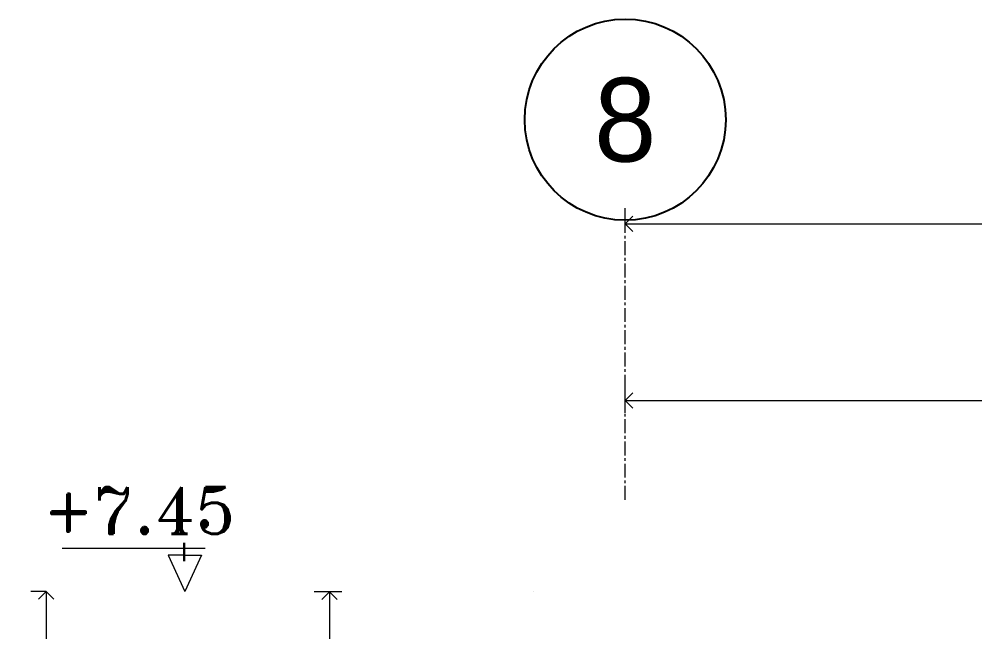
# Model space of a CAD drawing. Header units: millimetres. Extents: x -9083 to 924194, y -232449 to 321637.
# Drawn here: x 274832 to 292028, y 7349 to 18368 of the extents above; entities that cross this region are included whole.
import ezdxf
from ezdxf.enums import TextEntityAlignment as Align

# ---------------------------------------------------------------- set-up
doc = ezdxf.new("R2010")
doc.units = ezdxf.units.MM
doc.header["$LTSCALE"] = 400
doc.header["$MEASUREMENT"] = 0
doc.header["$PDMODE"] = 3
doc.linetypes.add('CENTER', pattern=[2, 1.25, -0.25, 0.25, -0.25])
doc.linetypes.add('DOT', pattern=[0.25, 0, -0.25])
doc.layers.get('0').update_dxf_attribs({"lineweight": 0, "true_color": 0xff1414})
doc.layers.get('Defpoints').update_dxf_attribs({"color": 8, "lineweight": 5})
for name, color, linetype, lineweight in [('AR-AXIS', 252, 'CENTER', 20), ('AR-dim-in', 134, 'Continuous', 0), ('P-WALL', 1, 'Continuous', 0), ('WALL', 7, 'Continuous', 30)]:
    doc.layers.add(name, color=color, linetype=linetype, lineweight=lineweight)
for name, color, linetype in [('CAR LOT', 206, 'Continuous'), ('Grid-bubble', 3, 'Continuous'), ('LEVEL', 7, 'Continuous')]:
    doc.layers.add(name, color=color, linetype=linetype)
doc.styles.add('ms-100', font='simplex.shx', dxfattribs={"width": 0.8})
doc.styles.add('ROMANT', font='romant.shx')
doc.styles.get("Standard").update_dxf_attribs({"font": 'GOTHIC.TTF', "height": 220})
doc.styles.add('STENCIL', font='')
doc.styles.get('STENCIL').set_extended_font_data('Stencil')
doc.dimstyles.new('ms-100', dxfattribs={"dimtxt": 0.4, "dimasz": 0.1, "dimexe": 0.1, "dimexo": 0.1, "dimgap": 0, "dimtad": 0, "dimdec": 0, "dimlfac": 100, "dimdsep": 46, "dimtxsty": 'ms-100', "dimblk": 'OPEN90', "dimcen": 0.15, "dimdle": 0.1, "dimse1": 1, "dimse2": 1, "dimclrd": 250, "dimclre": 250, "dimadec": 0, "dimazin": 0, "dimtfac": 1, "dimtdec": 0, "dimtix": 1, "dimtmove": 1, "dimatfit": 3, "dimldrblk": 'ARCHTICK', "dimfxl": 1, "dimtolj": 1, "dimtzin": 0, "dimlwd": -1, "dimlwe": -1, "dimarcsym": 0})

# ---------------------------------------------------------------- blocks, each defined once
blk = doc.blocks.new('12')
blk.add_line((98776.91, -19524.09), (98776.91, -19512.27))
at = {"layer": 'P-WALL'}
for p, q in [((98697.78, -19515.74), (98790.44, -19515.74)), ((98777.38, -19520.16), (98766.57, -19520.16)), ((98766.57, -19520.16), (98777.38, -19543.74)), ((98777.38, -19520.16), (98788.18, -19520.16)), ((98788.18, -19520.16), (98777.38, -19543.74))]:
    blk.add_line(p, q, dxfattribs=at)
blk.add_solid([(98777.38, -19543.74), (98788.18, -19520.16), (98777.38, -19520.16), (98777.38, -19543.74)], dxfattribs=at)
blk = doc.blocks.new('_Open90')
at = {"color": 0, "linetype": 'ByBlock', "lineweight": -2}
for p, q in [((0, 0), (-1, 0)), ((-0.5, 0.5), (0, 0)), ((0, 0), (-0.5, -0.5))]:
    blk.add_line(p, q, dxfattribs=at)
blk = doc.blocks.new('*D614')
at = {"layer": 'AR-dim-in', "color": 250, "transparency": 16777216}
for p, q in [((117643.9706, -14878.6623), (117643.7906, -14878.6623)), ((117643.8906, -14878.7623), (117643.8906, -14879.3591)), ((117643.8906, -14880.4225), (117643.8906, -14879.8257)), ((117643.9706, -14880.5225), (117643.7906, -14880.5225))]:
    blk.add_line(p, q, dxfattribs=at)
at = {"layer": 'Defpoints', "color": 0, "linetype": 'Continuous', "transparency": 16777216}
for p in [(117643.8906, -14878.6623), (117649.103, -14878.6623), (117647.9945, -14880.5225)]:
    blk.add_point(p, dxfattribs=at)
at = {"layer": 'AR-dim-in', "color": 250, "linetype": 'Continuous', "transparency": 16777216, "xscale": 0.1, "yscale": 0.1, "zscale": 0.1}
for p, rotation in [((117643.8906, -14878.6623), 90), ((117643.8906, -14880.5225), 270)]:
    blk.add_blockref('_Open90', p, dxfattribs=dict(at, rotation=rotation))
at = {"layer": 'AR-dim-in', "color": 0, "linetype": 'Continuous', "transparency": 16777216, "insert": (117643.8906, -14879.5924), "char_height": 0.25, "attachment_point": 5, "rotation": 90, "style": 'ms-100'}
blk.add_mtext('\\A1;186', dxfattribs=at)
blk = doc.blocks.new('_ArchTick')
at = {"color": 0, "linetype": 'ByBlock', "const_width": 0.15}
blk.add_lwpolyline([(-0.5, -0.5), (0.5, 0.5)], dxfattribs=at)
blk = doc.blocks.new('*D610')
at = {"layer": 'AR-dim-in', "color": 250, "transparency": 16777216}
for p, q in [((117642.0541, -14878.6593), (117641.9541, -14878.6593)), ((117642.0541, -14878.7593), (117642.0541, -14882.0243)), ((117642.0541, -14886.0093), (117642.0541, -14882.7443)), ((117642.0541, -14886.1093), (117642.1541, -14886.1093))]:
    blk.add_line(p, q, dxfattribs=at)
at = {"layer": 'Defpoints', "color": 0, "linetype": 'Continuous', "transparency": 16777216}
for p in [(117642.0541, -14878.6593), (117642.0171, -14886.1093), (117642.0541, -14886.1093)]:
    blk.add_point(p, dxfattribs=at)
at = {"layer": 'AR-dim-in', "color": 250, "linetype": 'Continuous', "transparency": 16777216, "xscale": 0.1, "yscale": 0.1, "zscale": 0.1}
for p, rotation in [((117642.0541, -14878.6593), 90), ((117642.0541, -14886.1093), 270)]:
    blk.add_blockref('_Open90', p, dxfattribs=dict(at, rotation=rotation))
at = {"layer": 'AR-dim-in', "color": 0, "linetype": 'Continuous', "transparency": 16777216, "insert": (117642.0541, -14882.3843), "char_height": 0.35, "attachment_point": 5, "rotation": 90, "style": 'ms-100'}
blk.add_mtext('\\A1;745', dxfattribs=at)
blk = doc.blocks.new('*D604')
at = {"layer": 'AR-dim-in', "color": 250, "transparency": 16777216}
for p, q in [((117770.087, -14827.6525), (117770.087, -14827.5525)), ((117786.6225, -14827.6525), (117786.6225, -14827.5525)), ((117770.187, -14827.6525), (117777.8814, -14827.6525)), ((117786.5225, -14827.6525), (117778.8281, -14827.6525))]:
    blk.add_line(p, q, dxfattribs=at)
at = {"layer": 'Defpoints', "color": 0, "linetype": 'Continuous', "transparency": 16777216}
for p in [(117770.087, -14827.6525), (117770.087, -14827.6525), (117786.6225, -14827.6525)]:
    blk.add_point(p, dxfattribs=at)
at = {"layer": 'AR-dim-in', "color": 250, "linetype": 'Continuous', "transparency": 16777216, "xscale": 0.1, "yscale": 0.1, "zscale": 0.1, "rotation": 180}
blk.add_blockref('_Open90', (117770.087, -14827.6525), dxfattribs=at)
at = {"layer": 'AR-dim-in', "color": 250, "linetype": 'Continuous', "transparency": 16777216, "xscale": 0.1, "yscale": 0.1, "zscale": 0.1}
blk.add_blockref('_Open90', (117786.6225, -14827.6525), dxfattribs=at)
at = {"layer": 'AR-dim-in', "color": 0, "linetype": 'Continuous', "transparency": 16777216, "insert": (117778.3547, -14827.6525), "char_height": 0.35, "attachment_point": 5, "style": 'ms-100'}
blk.add_mtext('\\A1;1654', dxfattribs=at)
blk = doc.blocks.new('*D606')
at = {"layer": 'AR-dim-in', "color": 250, "transparency": 16777216}
for p, q in [((117770.087, -14828.8777), (117770.087, -14828.6977)), ((117775.5654, -14828.8777), (117775.5654, -14828.6977)), ((117770.187, -14828.7977), (117772.4662, -14828.7977)), ((117775.4654, -14828.7977), (117773.1862, -14828.7977))]:
    blk.add_line(p, q, dxfattribs=at)
at = {"layer": 'Defpoints', "color": 0, "linetype": 'Continuous', "transparency": 16777216}
for p in [(117770.087, -14828.7977), (117770.087, -14829.4406), (117775.5654, -14829.4406)]:
    blk.add_point(p, dxfattribs=at)
at = {"layer": 'AR-dim-in', "color": 250, "linetype": 'Continuous', "transparency": 16777216, "xscale": 0.1, "yscale": 0.1, "zscale": 0.1, "rotation": 180}
blk.add_blockref('_Open90', (117770.087, -14828.7977), dxfattribs=at)
at = {"layer": 'AR-dim-in', "color": 250, "linetype": 'Continuous', "transparency": 16777216, "xscale": 0.1, "yscale": 0.1, "zscale": 0.1}
blk.add_blockref('_Open90', (117775.5654, -14828.7977), dxfattribs=at)
at = {"layer": 'AR-dim-in', "color": 0, "linetype": 'Continuous', "transparency": 16777216, "insert": (117772.8262, -14828.7977), "char_height": 0.35, "attachment_point": 5, "style": 'ms-100'}
blk.add_mtext('\\A1;548', dxfattribs=at)
blk = doc.blocks.new('GRIDNUM')
at = {"layer": 'Grid-bubble'}
blk.add_circle((0, 0), 0.3, dxfattribs=at)
at = {"layer": 'Grid-bubble', "width": 0.7}
blk.add_attdef('GRID', text='', height=0.25, dxfattribs=at).set_placement((0, 0), align=Align.MIDDLE)
blk = doc.blocks.new('A4W')
at = {"layer": 'LEVEL', "linetype": 'DOT', "ltscale": 2}
blk.add_line((117645.2133, -14878.6593), (117642.0185, -14878.6593), dxfattribs=at)
at = {"layer": 'WALL', "xscale": 0.01, "yscale": 0.01, "zscale": 0.01}
blk.add_blockref('12', (116655.1793, -14683.222), dxfattribs=at)
at = {"color": 111, "linetype": 'ByBlock', "insert": (117642.6593, -14878.1354), "char_height": 0.3024, "attachment_point": 5, "style": 'ROMANT'}
blk.add_mtext('+7.45', dxfattribs=at)
at = {"layer": 'AR-dim-in', "linetype": 'Continuous'}
for base, p1, p2, picture, middle in [((117642.0541, -14886.1093), (117642.0541, -14878.6593), (117875.7019, -14886.1093), '*D610', (117642.0541, -14882.3843)), ((117643.8906, -14878.6623), (117647.9945, -14880.5225), (117649.103, -14878.6623), '*D614', (117643.8906, -14879.5924))]:
    dim = blk.add_linear_dim(base=base, p1=p1, p2=p2, angle=90, dimstyle='ms-100', override={"dimfxl": 0.08, "dimfxlon": 1, "dimarcsym": 1}, dxfattribs=at)
    dim.commit()
    dim.dimension.update_dxf_attribs({"geometry": picture, "text_midpoint": middle})
blk = doc.blocks.new('sgte5')
at = {"layer": 'AR-dim-in', "linetype": 'Continuous'}
for base, p1, p2, picture, middle in [((117770.08696, -14827.65251), (117786.62253, -14827.65251), (117770.08696, -14827.65251), '*D604', (117778.35475, -14827.65251)), ((117770.08696, -14828.79772), (117775.56539, -14829.44061), (117770.08696, -14829.44061), '*D606', (117772.82618, -14828.79772))]:
    dim = blk.add_linear_dim(base=base, p1=p1, p2=p2, dimstyle='ms-100', override={"dimfxl": 0.08, "dimfxlon": 1, "dimarcsym": 1}, dxfattribs=at)
    dim.commit()
    dim.dimension.update_dxf_attribs({"geometry": picture, "text_midpoint": middle})

msp = doc.modelspace()

# ---------------------------------------------------------------- block references
at = {"layer": 'AR-dim-in', "linetype": 'Continuous', "xscale": 2777.152584597259, "yscale": 2777.152584597259, "zscale": 2777.152584597259}
msp.add_blockref('A4W', (-326434616.31549, 41328383.19139), dxfattribs=at)

# ---------------------------------------------------------------- next in the draw order: block references
msp.add_blockref('sgte5', (-326779763.94211, 41193341.56095), dxfattribs=at)

# ---------------------------------------------------------------- next in the draw order: linework, layer by layer
at = {"layer": 'AR-AXIS', "ltscale": 0.5}
msp.add_line((285737.45067, 9722.23726), (285737.45067, 14751.60878), dxfattribs=at)

# ---------------------------------------------------------------- next in the draw order: block references
at = {"layer": 'CAR LOT'}
ref = msp.add_blockref('GRIDNUM', (285737.45067, 16559.65042), dxfattribs=dict(at, xscale=6026.805467745792, yscale=6026.805467745792, zscale=6026.805467745792, rotation=180))
ref.add_attrib('GRID', '8', dxfattribs={"layer": 'Grid-bubble', "color": 7, "height": 1506.70137, "style": 'STENCIL'}).set_placement((285737.45067, 16559.65042), align=Align.MIDDLE)

doc.saveas('drawing.dxf')
